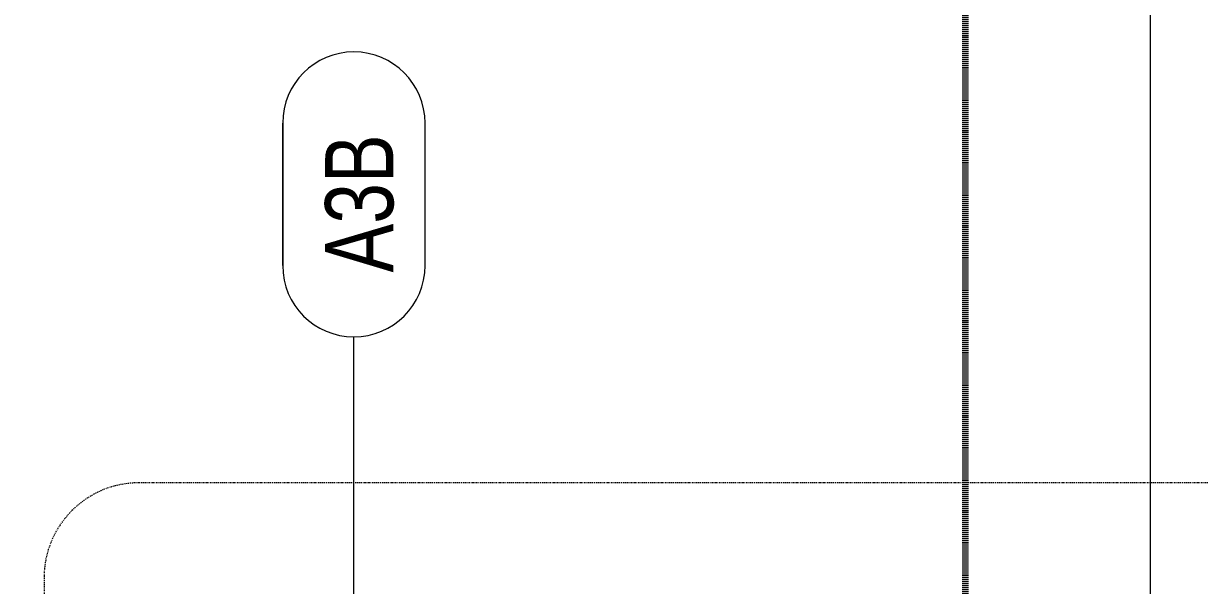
# Model space of a CAD drawing. Header units: inches. Extents: x 21568 to 24810, y -23559 to -20467.
# Drawn here: x 24101.4 to 24250.1, y -22508.8 to -22437.9 of the extents above; entities that cross this region are included whole.
import ezdxf

# ---------------------------------------------------------------- set-up
doc = ezdxf.new("R2010")
doc.units = ezdxf.units.IN
doc.header["$MEASUREMENT"] = 0
for name, pattern in [('Dash', [0.25, 0.125, -0.125]), ('Dash Dot 3_16_', [0.3125, 0.1875, -0.0625, 0, -0.0625]), ('Grid Line 1_2_', [0.875, 0.5, -0.125, 0.125, -0.125])]:
    doc.linetypes.add(name, pattern=pattern)
for name, color, linetype, lineweight in [('A-ANNO-DIMS', 211, 'Continuous', 9), ('A-ANNO-DIMS-96', 211, 'Continuous', 9), ('A-ANNO-MATC', 214, 'Dash', 140), ('A-ANNO-SYMB', 150, 'Continuous', 9), ('A-WALL-IDEN', 211, 'Continuous', 9), ('S-GRID', 1, 'Continuous', 9)]:
    doc.layers.add(name, color=color, linetype=linetype, lineweight=lineweight)
doc.styles.add('Arial_B', font='arialbd.ttf', dxfattribs={"height": 9.132806})
doc.styles.add('Century Gothic_1', font='GOTHIC.TTF', dxfattribs={"width": 0.8, "height": 8.622671})
doc.dimstyles.new('OD_Dimension_-_1_16__Tol__2', dxfattribs={"dimscale": 12, "dimtxt": 9, "dimasz": 1, "dimexe": 0.75, "dimexo": 0.5, "dimgap": 0.5, "dimtad": 1, "dimdec": 4, "dimrnd": 0.0625, "dimzin": 1, "dimdsep": 46, "dimlunit": 4, "dimtxsty": 'Arial_B', "dimblk1": 'OBLIQUE', "dimblk2": 'OBLIQUE', "dimsah": 1, "dimcen": 0.09, "dimdle": 0.75, "dimazin": 0, "dimtfac": 1, "dimtdec": 4, "dimtix": 1, "dimtmove": 0, "dimatfit": 3, "dimfxl": 1, "dimtvp": 1, "dimtfill": 1, "dimfrac": 2, "dimtolj": 1, "dimtzin": 0, "dimlwd": 13, "dimlwe": 13, "dimarcsym": 2})

# ---------------------------------------------------------------- blocks, each defined once
blk = doc.blocks.new('Wall Tag - 1_4_-1369832-Enlarged First Floor Plan _West_')
at = {"layer": 'A-WALL-IDEN', "color": 153}
for p, q in [((-0.0822, 0.0968), (0.1053, 0.0968)), ((0.1053, 0.0968), (-0.0822, 0.0968)), ((-0.0822, -0.0907), (0.1053, -0.0907)), ((-0.0822, -0.0907), (0.1053, -0.0907))]:
    blk.add_line(p, q, dxfattribs=at)
for centre, start, end in [((-0.0822, 0.0031), 90, 270), ((-0.0822, 0.0031), 90, 270), ((0.1053, 0.0031), 270, 90), ((0.1053, 0.0031), 270, 90)]:
    blk.add_arc(centre, 0.0937, start, end, dxfattribs=at)
blk = doc.blocks.new('DIMBLOCK43-Enlarged First Floor Plan _West_')
at = {"layer": 'A-ANNO-DIMS-96', "lineweight": 13}
for p, q in [((24040.67, -22518.55), (24040.67, -22360.55)), ((24038.19, -22369.55), (24049.67, -22369.55)), ((24040.67, -22369.55), (24038.19, -22369.55)), ((24129.33, -22518.55), (24031.67, -22518.55)), ((24040.67, -22518.55), (24129.33, -22518.55))]:
    blk.add_line(p, q, dxfattribs=at)
at = {"layer": 'A-ANNO-DIMS-96', "lineweight": 50}
for p, q in [((24040.67, -22369.55), (24034.67, -22363.55)), ((24040.67, -22369.55), (24046.67, -22375.55)), ((24040.67, -22518.55), (24034.67, -22512.55)), ((24040.67, -22518.55), (24046.67, -22524.55))]:
    blk.add_line(p, q, dxfattribs=at)
at = {"layer": 'A-ANNO-DIMS-96', "color": 0, "lineweight": 13, "insert": (24022.97, -22464.27), "char_height": 9.133, "width": 48.5143, "attachment_point": 1, "rotation": 90, "line_spacing_factor": 0.938532, "style": 'Arial_B', "bg_fill": 3, "box_fill_scale": 1.25, "bg_fill_color": 0, "bg_fill_transparency": 0}
blk.add_mtext('12\' - 5"', dxfattribs=at)
blk = doc.blocks.new('_Oblique')
at = {"color": 0, "linetype": 'ByBlock', "lineweight": -2}
blk.add_line((-0.5, -0.5), (0.5, 0.5), dxfattribs=at)

msp = doc.modelspace()

# ---------------------------------------------------------------- linework, layer by layer
at = {"layer": 'A-ANNO-MATC', "color": 163}
msp.add_line((24220.4473, -20466.80665), (24220.4473, -23559.46055), dxfattribs=at)
at = {"layer": 'A-ANNO-SYMB', "linetype": 'Dash Dot 3_16_'}
for p, q in [((24255.82623, -22495.87332), (24115.99188, -22495.87332)), ((24103.99188, -22507.87332), (24103.99188, -22690.11185))]:
    msp.add_line(p, q, dxfattribs=at)
msp.add_arc((24115.99188, -22507.87332), 12, 90, 180, dxfattribs=at)
at = {"layer": 'A-WALL-IDEN', "color": 153}
msp.add_line((24143.17218, -22518.55281), (24143.17218, -22477.44489), dxfattribs=at)
at = {"layer": 'S-GRID', "linetype": 'Grid Line 1_2_'}
for p, q in [((24243.89023, -23071.83025), (24243.89023, -20713.12653)), ((24243.89023, -23130.6211), (24243.89023, -20902.42781))]:
    msp.add_line(p, q, dxfattribs=at)

# ---------------------------------------------------------------- block references
at = {"layer": 'A-WALL-IDEN', "color": 153, "xscale": 95.99999999999994, "yscale": 95.99999999999994, "zscale": 95.99999999999994, "rotation": 89.99999999999991}
msp.add_blockref('Wall Tag - 1_4_-1369832-Enlarged First Floor Plan _West_', (24143.46589, -22460.54957), dxfattribs=at)

# ---------------------------------------------------------------- next in the draw order: texts
at = {"layer": 'A-WALL-IDEN', "insert": (24139.53155, -22460.57843), "char_height": 8.622671, "width": 21.06, "attachment_point": 2, "rotation": 90, "line_spacing_factor": 0.984117, "style": 'Century Gothic_1', "bg_fill": 3, "box_fill_scale": 1.25, "bg_fill_color": 0, "bg_fill_transparency": 0}
msp.add_mtext('A3B', dxfattribs=at)

# ---------------------------------------------------------------- next in the draw order: dimensions: what is measured, and where the dimension line sits
at = {"layer": 'A-ANNO-DIMS', "lineweight": 13}
dim = msp.add_linear_dim(base=(24040.67368, -22369.55281), p1=(24135.32773, -22518.55281), p2=(24032.1884, -22369.55281), angle=90, dimstyle='OD_Dimension_-_1_16__Tol__2', override={"dimpost": '<>', "dimfxl": 181.21457}, dxfattribs=at)
dim.commit()
dim.dimension.update_dxf_attribs({"geometry": 'DIMBLOCK43-Enlarged First Floor Plan _West_', "text_midpoint": (24030.01072, -22444.05281)})

doc.saveas('drawing.dxf')
